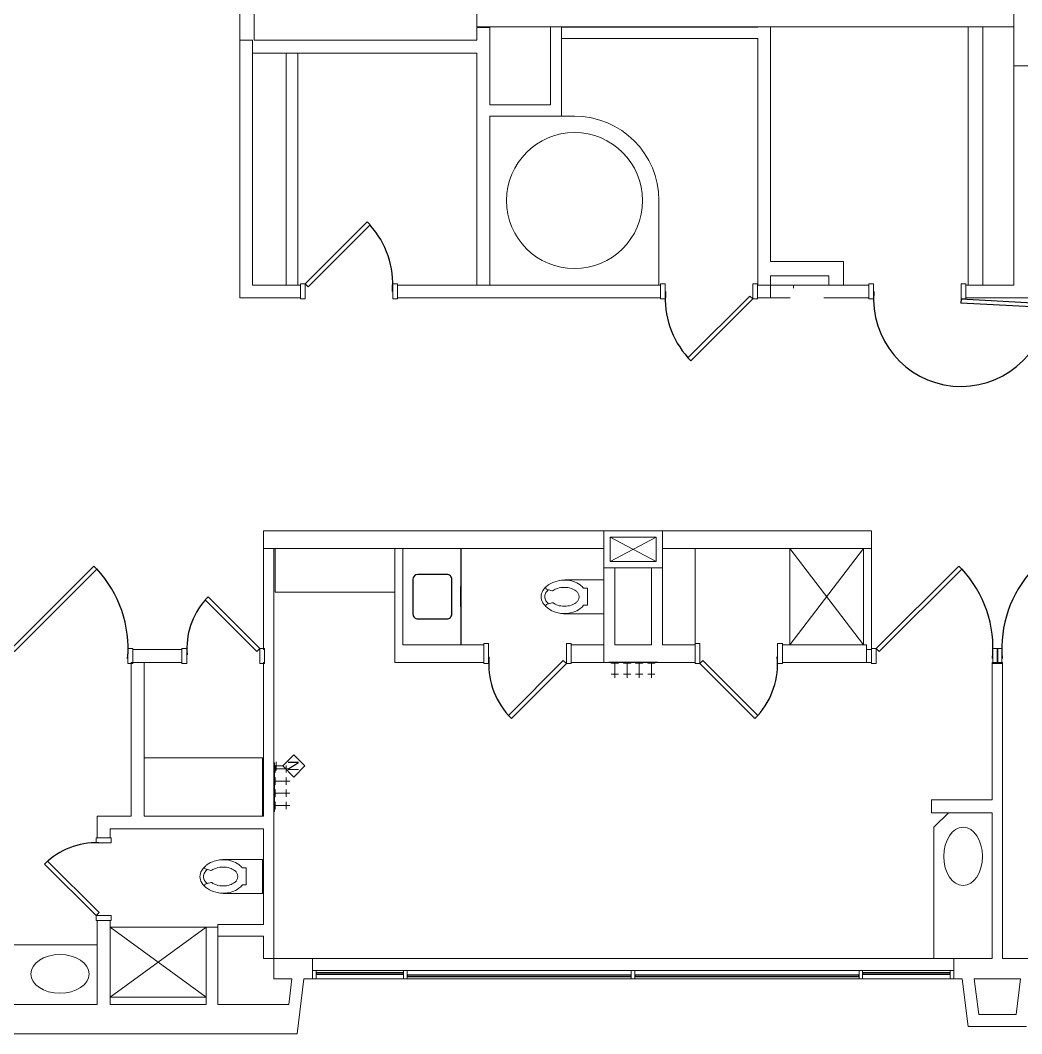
# Model space of a CAD drawing. Header units: inches. Extents: x -3174 to 3292, y 161 to 3697.
# Drawn here: x 469.3 to 881.6, y 2767 to 3184.2 of the extents above; entities that cross this region are included whole.
import ezdxf

# ---------------------------------------------------------------- set-up
doc = ezdxf.new("R2010")
doc.units = ezdxf.units.IN
doc.header["$LTSCALE"] = 96
doc.header["$MEASUREMENT"] = 0
for name, color, linetype, lineweight in [('A-ANNO-NOTE', 2, 'CONTINUOUS', 18), ('A-DETL', 5, 'CONTINUOUS', 18), ('A-DETL-GENF', 3, 'CONTINUOUS', 18), ('A-GENM', 6, 'CONTINUOUS', 18), ('A-GLAZ-CWMG', 3, 'CONTINUOUS', 18), ('I-WALL', 2, 'CONTINUOUS', 18), ('P-SANR-FIXT', 6, 'CONTINUOUS', 18)]:
    doc.layers.add(name, color=color, linetype=linetype, lineweight=lineweight)
for name, color, linetype in [('A-DOOR', 2, 'CONTINUOUS'), ('A-FLOR-CASE', 3, 'CONTINUOUS'), ('A-GLAZ', 2, 'CONTINUOUS')]:
    doc.layers.add(name, color=color, linetype=linetype)
doc.styles.add('Arial_1', font='arial.ttf', dxfattribs={"height": 4.425898})

# ---------------------------------------------------------------- blocks, each defined once
blk = doc.blocks.new('generic door-single - 32_ x 84_-1536664-258679-fp05')
at = {"layer": 'A-DETL-GENF', "color": 253}
for p, q in [((-19.25, 6.69), (-21.25, 6.69)), ((-21.25, 6.69), (-21.25, -1.56)), ((-19.25, -1.56), (-19.25, 6.69)), ((14.75, 6.69), (12.75, 6.69)), ((12.75, 6.69), (12.75, -1.56)), ((14.75, -1.56), (14.75, 6.69)), ((-21.25, -1.56), (-19.25, -1.56)), ((12.75, -1.56), (14.75, -1.56))]:
    blk.add_line(p, q, dxfattribs=at)
at = {"layer": 'A-DOOR', "color": 253}
for p, q in [((-11.11, -22.95), (11.51, -0.33)), ((12.75, -1.56), (-9.88, -24.19)), ((12.75, -1.56), (11.51, -0.33)), ((-9.88, -24.19), (-11.11, -22.95))]:
    blk.add_line(p, q, dxfattribs=at)
blk.add_arc((12.75, -1.56), 31.98, 175, 221.8636, dxfattribs=at)
blk = doc.blocks.new('Eg_toilet_2D - Eg_toilet_2D-3266673-258679-fp05')
at = {"layer": 'P-SANR-FIXT', "color": 253}
for p, q in [((16.5, 7), (0, 7)), ((8.26, 3.55), (6.71, 3.55)), ((6.71, 3.55), (6.71, -3.45)), ((21.3, 2.52), (23.5, 3.25)), ((6.71, -3.45), (8.26, -3.45)), ((23.53, -3.16), (21.3, -2.42)), ((0, -7), (14.87, -7))]:
    blk.add_line(p, q, dxfattribs=at)
for centre, radius, start, end in [((14.11, -1.04), 7.43, 126.6723, 141.8648), ((15.38, -2.75), 9.56, 107.1414, 126.6723), ((16.21, -5.44), 12.38, 83.4141, 107.1414), ((16.21, -5.44), 12.38, 72.8584, 83.4141), ((17.04, -2.75), 9.56, 53.3154, 72.8584), ((18.32, -1.04), 7.43, 43.4258, 53.3119), ((12.84, 0.05), 2.76, 143.419, 216.581), ((14.11, -1.04), 4.43, 126.6724, 141.8648), ((15.38, -2.75), 6.56, 107.1414, 126.6724), ((16.21, -5.44), 9.38, 90, 107.1414), ((16.21, -5.44), 9.38, 72.8586, 90), ((17.04, -2.75), 6.56, 54.4829, 72.8586), ((21.14, 3), 0.5, 234.4829, 288.2438), ((18.14, -1.93), 6.68, 32.7617, 47.2435), ((23.35, 3.73), 0.5, 288.2438, 43.4259), ((18.14, -1.93), 8.18, 32.7615, 46.6903), ((21.13, 0), 3.12, 360, 32.7617), ((21.13, 0), 3.12, 327.2384, 0), ((21.13, 0), 4.62, 360, 32.7615), ((21.13, 0), 4.62, 327.2383, 0), ((14.11, 1.14), 7.43, 218.1352, 233.3278), ((14.11, 1.14), 4.43, 218.1352, 233.3276), ((15.38, 2.85), 6.56, 233.3276, 252.8586), ((16.21, 5.54), 9.38, 252.8586, 270), ((16.21, 5.54), 9.38, 270, 287.1414), ((17.04, 2.85), 6.56, 287.1414, 305.5171), ((21.14, -2.9), 0.5, 71.7562, 125.5171), ((18.14, 1.93), 8.18, 302.7683, 327.2383), ((18.14, 1.93), 6.68, 313.6858, 327.2384), ((23.37, -3.63), 0.5, 314.3279, 71.7562), ((15.38, 2.85), 9.56, 233.3278, 252.8585), ((16.21, 5.54), 12.38, 252.8585, 278.2651), ((14.87, 9.84), 16.84, 270, 284.9288), ((16.17, 4.99), 11.82, 284.9288, 302.7683)]:
    blk.add_arc(centre, radius, start, end, dxfattribs=at)
blk = doc.blocks.new('generic door-single - 48_ x 84_-3285723-258679-fp05')
at = {"layer": 'A-DETL-GENF', "color": 253}
for p, q in [((-27.25, 5.69), (-29.25, 5.69)), ((-29.25, 5.69), (-29.25, -0.56)), ((-27.25, -0.56), (-27.25, 5.69)), ((22.75, 5.69), (20.75, 5.69)), ((20.75, 5.69), (20.75, -0.56)), ((22.75, -0.56), (22.75, 5.69)), ((-29.25, -0.56), (-27.25, -0.56)), ((20.75, -0.56), (22.75, -0.56))]:
    blk.add_line(p, q, dxfattribs=at)
at = {"layer": 'A-DOOR', "color": 253}
for p, q in [((-14.43, -33.27), (19.51, 0.67)), ((20.75, -0.56), (19.51, 0.67)), ((20.75, -0.56), (-13.19, -34.5)), ((-13.19, -34.5), (-14.43, -33.27))]:
    blk.add_line(p, q, dxfattribs=at)
blk.add_arc((20.75, -0.56), 48.05, 175, 222.9126, dxfattribs=at)
blk = doc.blocks.new('Eg_shower_2D - Eg_shower_2D-1508689-258679-fp05')
at = {"layer": 'P-SANR-FIXT', "color": 253}
for p, q in [((-16, -20.32), (14.38, 19.31)), ((14.38, -20.32), (-16, 19.31)), ((14.38, 19.31), (14.38, -20.32))]:
    blk.add_line(p, q, dxfattribs=at)
blk = doc.blocks.new('generic door-single - 32_ x 84_-1536800-258679-fp05')
at = {"layer": 'A-DETL-GENF', "color": 253}
for p, q in [((-21.25, -6.69), (-21.25, 1.56)), ((-21.25, 1.56), (-19.25, 1.56)), ((-19.25, 1.56), (-19.25, -6.69)), ((12.75, -6.69), (12.75, 1.56)), ((12.75, 1.56), (14.75, 1.56)), ((14.75, 1.56), (14.75, -6.69)), ((-19.25, -6.69), (-21.25, -6.69)), ((14.75, -6.69), (12.75, -6.69))]:
    blk.add_line(p, q, dxfattribs=at)
at = {"layer": 'A-DOOR', "color": 253}
for p, q in [((-9.88, 24.19), (-11.11, 22.95)), ((-11.11, 22.95), (11.51, 0.33)), ((12.75, 1.56), (-9.88, 24.19)), ((12.75, 1.56), (11.51, 0.33))]:
    blk.add_line(p, q, dxfattribs=at)
blk.add_arc((12.75, 1.56), 31.98, 138.1364, 185, dxfattribs=at)
blk = doc.blocks.new('Eg_toilet_2D - Eg_toilet_2D-V7-258679-fp05')
at = {"layer": 'P-SANR-FIXT', "color": 253}
for p, q in [((0, 7), (0, -7)), ((0, 7), (14.87, 7)), ((6.71, 3.45), (8.26, 3.45)), ((6.71, -3.55), (6.71, 3.45)), ((23.53, 3.16), (21.3, 2.42)), ((8.26, -3.55), (6.71, -3.55)), ((21.3, -2.52), (23.5, -3.25)), ((16.5, -7), (0, -7))]:
    blk.add_line(p, q, dxfattribs=at)
for centre, radius, start, end in [((14.11, -1.14), 7.43, 126.6722, 141.8648), ((15.38, -2.85), 9.56, 107.1415, 126.6722), ((16.21, -5.54), 12.38, 81.7349, 107.1415), ((14.87, -9.84), 16.84, 75.0712, 90), ((16.17, -4.99), 11.82, 57.2317, 75.0712), ((18.14, -1.93), 8.18, 32.7617, 57.2317), ((12.84, -0.05), 2.76, 143.419, 216.581), ((14.11, -1.14), 4.43, 126.6724, 141.8648), ((15.38, -2.85), 6.56, 107.1414, 126.6724), ((16.21, -5.54), 9.38, 90, 107.1414), ((16.21, -5.54), 9.38, 72.8586, 90), ((17.04, -2.85), 6.56, 54.4829, 72.8586), ((21.14, 2.9), 0.5, 234.4829, 288.2438), ((18.14, -1.93), 6.68, 32.7616, 46.3142), ((23.37, 3.63), 0.5, 288.2438, 45.6721), ((21.13, 0), 3.12, 360, 32.7616), ((21.13, 0), 4.62, 360, 32.7617), ((21.13, 0), 4.62, 327.2385, 0), ((14.11, 1.04), 7.43, 218.1352, 233.3277), ((14.11, 1.04), 4.43, 218.1352, 233.3276), ((15.38, 2.75), 6.56, 233.3276, 252.8586), ((16.21, 5.44), 9.38, 252.8586, 270), ((16.21, 5.44), 9.38, 270, 287.1414), ((17.04, 2.75), 6.56, 287.1414, 305.5171), ((21.14, -3), 0.5, 71.7562, 125.5171), ((18.14, 1.93), 6.68, 312.7565, 327.2383), ((18.32, 1.04), 7.43, 306.6881, 316.5742), ((23.35, -3.73), 0.5, 316.5741, 71.7562), ((21.13, 0), 3.12, 327.2383, 0), ((18.14, 1.93), 8.18, 313.3097, 327.2385), ((15.38, 2.75), 9.56, 233.3277, 252.8586), ((16.21, 5.44), 12.38, 252.8586, 276.5859), ((16.21, 5.44), 12.38, 276.5859, 287.1416), ((17.04, 2.75), 9.56, 287.1416, 306.6846)]:
    blk.add_arc(centre, radius, start, end, dxfattribs=at)
blk = doc.blocks.new('generic door-single - 30_ x 84_-905284-258679-fp05')
at = {"layer": 'A-DETL-GENF', "color": 253}
for p, q in [((-18.25, 5.69), (-20.25, 5.69)), ((-20.25, 5.69), (-20.25, -0.56)), ((-18.25, -0.56), (-18.25, 5.69)), ((13.75, 5.69), (11.75, 5.69)), ((11.75, 5.69), (11.75, -0.56)), ((13.75, -0.56), (13.75, 5.69)), ((-20.25, -0.56), (-18.25, -0.56)), ((11.75, -0.56), (13.75, -0.56))]:
    blk.add_line(p, q, dxfattribs=at)
at = {"layer": 'A-DOOR', "color": 253}
for p, q in [((-10.7, -20.54), (10.51, 0.67)), ((11.75, -0.56), (10.51, 0.67)), ((11.75, -0.56), (-9.46, -21.78)), ((-9.46, -21.78), (-10.7, -20.54))]:
    blk.add_line(p, q, dxfattribs=at)
blk.add_arc((11.75, -0.56), 29.98, 175, 221.6533, dxfattribs=at)
blk = doc.blocks.new('generic door-single - 36_ x 84_-3609838-258679-fp05')
at = {"layer": 'A-DETL-GENF', "color": 253}
for p, q in [((-21.25, 5.69), (-23.25, 5.69)), ((-23.25, 5.69), (-23.25, -0.56)), ((-21.25, -0.56), (-21.25, 5.69)), ((16.75, 5.69), (14.75, 5.69)), ((14.75, 5.69), (14.75, -0.56)), ((16.75, -0.56), (16.75, 5.69)), ((-23.25, -0.56), (-21.25, -0.56)), ((14.75, -0.56), (16.75, -0.56))]:
    blk.add_line(p, q, dxfattribs=at)
at = {"layer": 'A-DOOR', "color": 253}
for p, q in [((14.75, -0.56), (14.66, -2.31)), ((50.61, -4.19), (14.66, -2.31)), ((14.75, -0.56), (50.7, -2.45)), ((50.7, -2.45), (50.61, -4.19))]:
    blk.add_line(p, q, dxfattribs=at)
blk.add_arc((14.75, -0.56), 36, 175, 354.2137, dxfattribs=at)
blk = doc.blocks.new('Eg_counter_2D - counter-2037149-258679-fp05')
at = {"layer": 'A-GENM', "color": 253}
for p, q in [((0, 0), (-48.75, 0)), ((0, -24), (0, 0))]:
    blk.add_line(p, q, dxfattribs=at)
blk = doc.blocks.new('Eg_shower_2D - Eg_shower_2D-1536531-258679-fp05')
at = {"layer": 'P-SANR-FIXT', "color": 253}
for p, q in [((-16, -20.32), (12.81, 19.25)), ((12.81, -20.32), (-16, 19.25)), ((-16, -20.32), (-16, 19.25)), ((12.81, 19.25), (12.81, -20.32))]:
    blk.add_line(p, q, dxfattribs=at)
blk = doc.blocks.new('Eg_counter_2D - counter-1550194-258679-fp05')
at = {"layer": 'A-GENM', "color": 253}
for p, q in [((-49.25, 0), (-49.25, -18)), ((-49.25, -18), (0, -18))]:
    blk.add_line(p, q, dxfattribs=at)
blk = doc.blocks.new('Eg_counter_2D - counter-V10-258679-fp05')
at = {"layer": 'A-GENM', "color": 253}
blk.add_line((-39.63, -13.37), (0, -13.37), dxfattribs=at)
blk = doc.blocks.new('lab-case-counter-straight - 24_D x 34_H-1550209-258679-fp05')
at = {"layer": 'A-FLOR-CASE', "color": 253}
for p, q in [((-45.51, 17.98), (-21.51, 17.98)), ((-29.89, 17.98), (-5.89, 17.98)), ((-21.51, 17.98), (-29.89, 17.98)), ((-18.56, 14.19), (-32.84, 14.19)), ((-34.84, 12.19), (-34.84, 0.19)), ((-16.56, 0.19), (-16.56, 12.19)), ((-32.84, -1.81), (-18.56, -1.81))]:
    blk.add_line(p, q, dxfattribs=at)
for centre, start, end in [((-32.84, 12.19), 90, 180), ((-18.56, 12.19), 360, 90), ((-32.84, 0.19), 180, 270), ((-18.56, 0.19), 270, 0)]:
    blk.add_arc(centre, 2, start, end, dxfattribs=at)
blk = doc.blocks.new('Eg_counter sink_2D - Eg_counter sink_2D-759918-258679-fp05')
at = {"layer": 'A-GENM', "color": 253}
for p, q in [((24, 6), (24, 60)), ((18, 0), (24, 6))]:
    blk.add_line(p, q, dxfattribs=at)
blk.add_ellipse((12, 18), major_axis=(0, 12), ratio=0.664899, dxfattribs=at)
blk = doc.blocks.new('generic door-single - 48_ x 84_-3285713-258679-fp05')
at = {"layer": 'A-DETL-GENF', "color": 253}
for p, q in [((-29.25, -5.69), (-29.25, 0.56)), ((-29.25, 0.56), (-27.25, 0.56)), ((-27.25, 0.56), (-27.25, -5.69)), ((20.75, -5.69), (20.75, 0.56)), ((20.75, 0.56), (22.75, 0.56)), ((22.75, 0.56), (22.75, -5.69)), ((-27.25, -5.69), (-29.25, -5.69)), ((22.75, -5.69), (20.75, -5.69))]:
    blk.add_line(p, q, dxfattribs=at)
at = {"layer": 'A-DOOR', "color": 253}
for p, q in [((-13.19, 34.5), (-14.43, 33.27)), ((20.75, 0.56), (-13.19, 34.5)), ((-14.43, 33.27), (19.51, -0.67)), ((20.75, 0.56), (19.51, -0.67))]:
    blk.add_line(p, q, dxfattribs=at)
blk.add_arc((20.75, 0.56), 48.05, 137.0874, 185, dxfattribs=at)
blk = doc.blocks.new('System Panel - Summit_Glazed 3-2068433-258679-fp05')
at = {"layer": 'A-GLAZ', "color": 253}
for p, q in [((18, 0.8125), (-18, 0.8125)), ((-18, 0.8125), (-18, 0.1875)), ((-18, 0.1875), (18, 0.1875)), ((18, 0.1875), (18, 0.8125))]:
    blk.add_line(p, q, dxfattribs=at)
blk = doc.blocks.new('System Panel - Summit_Glazed 1-2068434-258679-fp05')
at = {"layer": 'A-GLAZ', "color": 253}
for p, q in [((46.125, -0.1875), (-46.125, -0.1875)), ((-46.125, -0.1875), (-46.125, -0.8125)), ((-46.125, -0.8125), (46.125, -0.8125)), ((46.125, -0.8125), (46.125, -0.1875))]:
    blk.add_line(p, q, dxfattribs=at)
blk = doc.blocks.new('Rectangular Mullion - 1_5_ x 3 3_8_ rectangular-2067598-258679-fp05')
at = {"layer": 'A-GLAZ-CWMG', "color": 253}
for p, q in [((-0.75, 1.6875), (0.75, 1.6875)), ((-0.75, -1.6875), (-0.75, 1.6875)), ((0.75, 1.6875), (0.75, -1.6875)), ((0.75, -1.6875), (-0.75, -1.6875))]:
    blk.add_line(p, q, dxfattribs=at)
blk = doc.blocks.new('Rectangular Mullion - 1_5_ x 3 3_8_ rectangular-2070676-258679-fp05')
at = {"layer": 'A-GLAZ-CWMG', "color": 253}
for p, q in [((202.65, 746.07), (166.65, 746.07)), ((202.65, 742.7), (166.65, 742.7))]:
    blk.add_line(p, q, dxfattribs=at)
blk = doc.blocks.new('Rectangular Mullion - 1_5_ x 3 3_8_ rectangular-2070678-258679-fp05')
at = {"layer": 'A-GLAZ-CWMG', "color": 253}
for p, q in [((390.15, 746.07), (297.9, 746.07)), ((390.15, 742.7), (297.9, 742.7))]:
    blk.add_line(p, q, dxfattribs=at)
blk = doc.blocks.new('Rectangular Mullion - 1_5_ x 3 3_8_ rectangular-2086054-258679-fp05')
at = {"layer": 'A-GLAZ-CWMG', "color": 253}
for p, q in [((-1.5, 1.6875), (0, 1.6875)), ((-1.5, -1.6875), (-1.5, 1.6875)), ((0, 1.6875), (0, -1.6875)), ((0, -1.6875), (-1.5, -1.6875))]:
    blk.add_line(p, q, dxfattribs=at)
blk = doc.blocks.new('Rectangular Mullion - 1_5_ x 3 3_8_ rectangular-2086055-258679-fp05')
at = {"layer": 'A-GLAZ-CWMG', "color": 253}
for p, q in [((0, 1.6875), (-1.5, 1.6875)), ((-1.5, 1.6875), (-1.5, -1.6875)), ((0, -1.6875), (0, 1.6875)), ((-1.5, -1.6875), (0, -1.6875))]:
    blk.add_line(p, q, dxfattribs=at)
blk = doc.blocks.new('Rectangular Mullion - 1_5_ x 3 3_8_ rectangular-2086051-258679-fp05')
at = {"layer": 'A-GLAZ-CWMG', "color": 253}
for p, q in [((-0.75, 1.6875), (0.75, 1.6875)), ((-0.75, -1.6875), (-0.75, 1.6875)), ((0.75, 1.6875), (0.75, -1.6875)), ((0.75, -1.6875), (-0.75, -1.6875))]:
    blk.add_line(p, q, dxfattribs=at)
blk = doc.blocks.new('Headwall Outlet - Med Air_Mark - A-1248748-258679-fp05')
at = {"layer": 'A-GENM', "color": 253}
for p, q in [((-1.5, 4.93), (1.5, 4.93)), ((0, 0.43), (0, 6.43)), ((-2.5, 0.11), (-0.92, 0.11)), ((-2.5, 0.11), (-2.5, 0)), ((2.5, 0), (-2.5, 0)), ((-1.5, 0.43), (-1.5, 0.11)), ((-1.5, 0.43), (-1.5, 0.43)), ((-1.5, 0.43), (-1.37, 0.43)), ((-1.37, 0.43), (1.38, 0.43)), ((-0.92, 0.21), (-0.02, 0.21)), ((-0.92, 0.21), (-0.92, 0.11)), ((-0.02, 0.11), (-0.92, 0.11)), ((-0.02, 0.21), (0.95, 0.21)), ((-0.02, 0.21), (-0.02, 0.11)), ((0.95, 0.11), (-0.02, 0.11)), ((0.95, 0.11), (0.95, 0.21)), ((0.95, 0.11), (2.5, 0.11)), ((1.38, 0.43), (1.5, 0.43)), ((1.5, 0.11), (1.5, 0.43)), ((1.5, 0.43), (1.5, 0.43)), ((2.5, 0.11), (2.5, 0))]:
    blk.add_line(p, q, dxfattribs=at)
blk = doc.blocks.new('Headwall Outlet - Med Vaccum_Mark - V-1248747-258679-fp05')
at = {"layer": 'A-GENM', "color": 253}
for p, q in [((-1.5, 4.93), (1.5, 4.93)), ((0, 0.43), (0, 6.43)), ((-2.5, 0.11), (-0.97, 0.11)), ((-2.5, 0.11), (-2.5, 0)), ((2.5, 0), (-2.5, 0)), ((-1.5, 0.43), (-1.5, 0.11)), ((-1.5, 0.43), (-1.5, 0.43)), ((-1.5, 0.43), (-1.37, 0.43)), ((-1.37, 0.43), (1.38, 0.43)), ((-0.97, 0.21), (-0.01, 0.21)), ((-0.97, 0.21), (-0.97, 0.11)), ((-0.01, 0.11), (-0.97, 0.11)), ((-0.01, 0.21), (0.93, 0.21)), ((-0.01, 0.21), (-0.01, 0.11)), ((0.93, 0.11), (-0.01, 0.11)), ((0.93, 0.11), (0.93, 0.21)), ((0.93, 0.11), (2.5, 0.11)), ((1.38, 0.43), (1.5, 0.43)), ((1.5, 0.11), (1.5, 0.43)), ((1.5, 0.43), (1.5, 0.43)), ((2.5, 0.11), (2.5, 0))]:
    blk.add_line(p, q, dxfattribs=at)
blk = doc.blocks.new('Headwall Outlet - reserve - S-2197013-258679-fp05')
at = {"layer": 'A-GENM', "color": 253}
for p, q in [((-1.5, 4.93), (1.5, 4.93)), ((0, 0.43), (0, 6.43)), ((-2.5, 0.11), (-0.81, 0.11)), ((-2.5, 0.11), (-2.5, 0)), ((2.5, 0), (-2.5, 0)), ((-1.5, 0.43), (-1.5, 0.11)), ((-1.5, 0.43), (-1.5, 0.43)), ((-1.5, 0.43), (-1.37, 0.43)), ((-1.37, 0.43), (1.38, 0.43)), ((-0.81, 0.21), (-0.56, 0.21)), ((-0.81, 0.21), (-0.81, 0.11)), ((-0.56, 0.11), (-0.81, 0.11)), ((-0.56, 0.21), (-0.2, 0.21)), ((-0.56, 0.21), (-0.56, 0.11)), ((-0.2, 0.11), (-0.56, 0.11)), ((-0.2, 0.21), (0.28, 0.21)), ((-0.2, 0.21), (-0.2, 0.11)), ((0.28, 0.11), (-0.2, 0.11)), ((0.28, 0.21), (0.64, 0.21)), ((0.28, 0.21), (0.28, 0.11)), ((0.64, 0.11), (0.28, 0.11)), ((0.64, 0.21), (0.88, 0.21)), ((0.64, 0.21), (0.64, 0.11)), ((0.88, 0.11), (0.64, 0.11)), ((0.88, 0.21), (0.88, 0.11)), ((0.89, 0.21), (0.89, 0.11)), ((0.89, 0.11), (2.5, 0.11)), ((1.38, 0.43), (1.5, 0.43)), ((1.5, 0.11), (1.5, 0.43)), ((1.5, 0.43), (1.5, 0.43)), ((2.5, 0.11), (2.5, 0))]:
    blk.add_line(p, q, dxfattribs=at)
blk = doc.blocks.new('Headwall Outlet - Med Oxygen_Mark - O2-1248749-258679-fp05')
at = {"layer": 'A-GENM', "color": 253}
for p, q in [((-1.5, 4.93), (1.5, 4.93)), ((0, 0.43), (0, 6.43)), ((-2.5, 0.11), (-0.74, 0.11)), ((-2.5, 0.11), (-2.5, 0)), ((2.5, 0), (-2.5, 0)), ((-1.5, 0.43), (-1.5, 0.11)), ((-1.5, 0.43), (-1.5, 0.43)), ((-1.5, 0.43), (-1.37, 0.43)), ((-1.37, 0.43), (1.38, 0.43)), ((-0.74, 0.21), (-0.62, 0.21)), ((-0.74, 0.21), (-0.74, 0.11)), ((-0.62, 0.11), (-0.74, 0.11)), ((-0.62, 0.21), (-0.5, 0.21)), ((-0.62, 0.21), (-0.62, 0.11)), ((-0.5, 0.11), (-0.62, 0.11)), ((-0.5, 0.21), (-0.26, 0.21)), ((-0.5, 0.21), (-0.5, 0.11)), ((-0.26, 0.11), (-0.5, 0.11)), ((-0.26, 0.21), (-0.02, 0.21)), ((-0.26, 0.21), (-0.26, 0.11)), ((-0.02, 0.11), (-0.26, 0.11)), ((-0.02, 0.21), (0.47, 0.21)), ((-0.02, 0.21), (-0.02, 0.11)), ((0.47, 0.11), (-0.02, 0.11)), ((0.47, 0.21), (0.71, 0.21)), ((0.47, 0.21), (0.47, 0.11)), ((0.71, 0.11), (0.47, 0.11)), ((0.71, 0.21), (0.95, 0.21)), ((0.71, 0.21), (0.71, 0.11)), ((0.95, 0.11), (0.71, 0.11)), ((0.95, 0.21), (1.07, 0.21)), ((0.95, 0.21), (0.95, 0.11)), ((1.07, 0.11), (0.95, 0.11)), ((1.07, 0.21), (1.19, 0.21)), ((1.07, 0.21), (1.07, 0.11)), ((1.19, 0.11), (1.07, 0.11)), ((1.19, 0.21), (1.19, 0.11)), ((1.19, 0.11), (2.5, 0.11)), ((1.38, 0.43), (1.5, 0.43)), ((1.5, 0.11), (1.5, 0.43)), ((1.5, 0.43), (1.5, 0.43)), ((2.5, 0.11), (2.5, 0))]:
    blk.add_line(p, q, dxfattribs=at)
blk = doc.blocks.new('Headwall Outlet - Med Air_Mark - A-1187348-258679-fp05')
at = {"layer": 'A-GENM', "color": 253}
for p, q in [((-2.5, 0), (2.5, 0)), ((-2.5, 0), (-2.5, -0.11)), ((-0.92, -0.11), (-2.5, -0.11)), ((-1.5, -0.11), (-1.5, -0.43)), ((-1.37, -0.43), (-1.5, -0.43)), ((-1.5, -0.43), (-1.5, -0.43)), ((1.38, -0.43), (-1.37, -0.43)), ((-0.92, -0.11), (-0.02, -0.11)), ((-0.92, -0.11), (-0.92, -0.21)), ((-0.02, -0.21), (-0.92, -0.21)), ((-0.02, -0.11), (0.95, -0.11)), ((-0.02, -0.11), (-0.02, -0.21)), ((0.95, -0.21), (-0.02, -0.21)), ((0, -0.43), (0, -6.43)), ((0.95, -0.21), (0.95, -0.11)), ((2.5, -0.11), (0.95, -0.11)), ((1.5, -0.43), (1.38, -0.43)), ((1.5, -0.43), (1.5, -0.11)), ((1.5, -0.43), (1.5, -0.43)), ((2.5, 0), (2.5, -0.11)), ((-1.5, -4.93), (1.5, -4.93))]:
    blk.add_line(p, q, dxfattribs=at)
blk = doc.blocks.new('Headwall Outlet - Med Vaccum_Mark - V-1187350-258679-fp05')
at = {"layer": 'A-GENM', "color": 253}
for p, q in [((-2.5, 0), (2.5, 0)), ((-2.5, 0), (-2.5, -0.11)), ((-0.97, -0.11), (-2.5, -0.11)), ((-1.5, -0.11), (-1.5, -0.43)), ((-1.37, -0.43), (-1.5, -0.43)), ((-1.5, -0.43), (-1.5, -0.43)), ((1.38, -0.43), (-1.37, -0.43)), ((-0.97, -0.11), (-0.01, -0.11)), ((-0.97, -0.11), (-0.97, -0.21)), ((-0.01, -0.21), (-0.97, -0.21)), ((-0.01, -0.11), (0.93, -0.11)), ((-0.01, -0.11), (-0.01, -0.21)), ((0.93, -0.21), (-0.01, -0.21)), ((0, -0.43), (0, -6.43)), ((0.93, -0.21), (0.93, -0.11)), ((2.5, -0.11), (0.93, -0.11)), ((1.5, -0.43), (1.38, -0.43)), ((1.5, -0.43), (1.5, -0.11)), ((1.5, -0.43), (1.5, -0.43)), ((2.5, 0), (2.5, -0.11)), ((-1.5, -4.93), (1.5, -4.93))]:
    blk.add_line(p, q, dxfattribs=at)
blk = doc.blocks.new('Headwall Outlet - reserve - S-2196924-258679-fp05')
at = {"layer": 'A-GENM', "color": 253}
for p, q in [((-2.5, 0), (2.5, 0)), ((-2.5, 0), (-2.5, -0.11)), ((-0.81, -0.11), (-2.5, -0.11)), ((-1.5, -0.11), (-1.5, -0.43)), ((-1.37, -0.43), (-1.5, -0.43)), ((-1.5, -0.43), (-1.5, -0.43)), ((1.38, -0.43), (-1.37, -0.43)), ((-0.81, -0.11), (-0.56, -0.11)), ((-0.81, -0.11), (-0.81, -0.21)), ((-0.56, -0.21), (-0.81, -0.21)), ((-0.56, -0.11), (-0.2, -0.11)), ((-0.56, -0.11), (-0.56, -0.21)), ((-0.2, -0.21), (-0.56, -0.21)), ((-0.2, -0.11), (0.28, -0.11)), ((-0.2, -0.11), (-0.2, -0.21)), ((0.28, -0.21), (-0.2, -0.21)), ((0, -0.43), (0, -6.43)), ((0.28, -0.11), (0.64, -0.11)), ((0.28, -0.11), (0.28, -0.21)), ((0.64, -0.21), (0.28, -0.21)), ((0.64, -0.11), (0.88, -0.11)), ((0.64, -0.11), (0.64, -0.21)), ((0.88, -0.21), (0.64, -0.21)), ((0.88, -0.11), (0.88, -0.21)), ((0.89, -0.11), (0.89, -0.21)), ((2.5, -0.11), (0.89, -0.11)), ((1.5, -0.43), (1.38, -0.43)), ((1.5, -0.43), (1.5, -0.11)), ((1.5, -0.43), (1.5, -0.43)), ((2.5, 0), (2.5, -0.11)), ((-1.5, -4.93), (1.5, -4.93))]:
    blk.add_line(p, q, dxfattribs=at)
blk = doc.blocks.new('Headwall Outlet - Med Oxygen_Mark - O2-1187352-258679-fp05')
at = {"layer": 'A-GENM', "color": 253}
for p, q in [((-2.5, 0), (2.5, 0)), ((-2.5, 0), (-2.5, -0.11)), ((-0.74, -0.11), (-2.5, -0.11)), ((-1.5, -0.11), (-1.5, -0.43)), ((-1.37, -0.43), (-1.5, -0.43)), ((-1.5, -0.43), (-1.5, -0.43)), ((1.38, -0.43), (-1.37, -0.43)), ((-0.74, -0.11), (-0.62, -0.11)), ((-0.74, -0.11), (-0.74, -0.21)), ((-0.62, -0.21), (-0.74, -0.21)), ((-0.62, -0.11), (-0.5, -0.11)), ((-0.62, -0.11), (-0.62, -0.21)), ((-0.5, -0.21), (-0.62, -0.21)), ((-0.5, -0.11), (-0.26, -0.11)), ((-0.5, -0.11), (-0.5, -0.21)), ((-0.26, -0.21), (-0.5, -0.21)), ((-0.26, -0.11), (-0.02, -0.11)), ((-0.26, -0.11), (-0.26, -0.21)), ((-0.02, -0.21), (-0.26, -0.21)), ((-0.02, -0.11), (0.47, -0.11)), ((-0.02, -0.11), (-0.02, -0.21)), ((0.47, -0.21), (-0.02, -0.21)), ((0, -0.43), (0, -6.43)), ((0.47, -0.11), (0.71, -0.11)), ((0.47, -0.11), (0.47, -0.21)), ((0.71, -0.21), (0.47, -0.21)), ((0.71, -0.11), (0.95, -0.11)), ((0.71, -0.11), (0.71, -0.21)), ((0.95, -0.21), (0.71, -0.21)), ((0.95, -0.11), (1.07, -0.11)), ((0.95, -0.11), (0.95, -0.21)), ((1.07, -0.21), (0.95, -0.21)), ((1.07, -0.11), (1.19, -0.11)), ((1.07, -0.11), (1.07, -0.21)), ((1.19, -0.21), (1.07, -0.21)), ((1.19, -0.11), (1.19, -0.21)), ((2.5, -0.11), (1.19, -0.11)), ((1.5, -0.43), (1.38, -0.43)), ((1.5, -0.43), (1.5, -0.11)), ((1.5, -0.43), (1.5, -0.43)), ((2.5, 0), (2.5, -0.11)), ((-1.5, -4.93), (1.5, -4.93))]:
    blk.add_line(p, q, dxfattribs=at)
blk = doc.blocks.new('generic door-single - 36_ x 84_-1536804-258679-fp05')
at = {"layer": 'A-DETL-GENF', "color": 253}
for p, q in [((-21.25, 5.69), (-23.25, 5.69)), ((-23.25, 5.69), (-23.25, -0.56)), ((-21.25, -0.56), (-21.25, 5.69)), ((16.75, 5.69), (14.75, 5.69)), ((14.75, 5.69), (14.75, -0.56)), ((16.75, -0.56), (16.75, 5.69)), ((-23.25, -0.56), (-21.25, -0.56)), ((14.75, -0.56), (16.75, -0.56))]:
    blk.add_line(p, q, dxfattribs=at)
at = {"layer": 'A-DOOR', "color": 253}
for p, q in [((-11.94, -24.78), (13.51, 0.67)), ((14.75, -0.56), (13.51, 0.67)), ((14.75, -0.56), (-10.71, -26.02)), ((-10.71, -26.02), (-11.94, -24.78))]:
    blk.add_line(p, q, dxfattribs=at)
blk.add_arc((14.75, -0.56), 36, 175, 222.2137, dxfattribs=at)
blk = doc.blocks.new('generic door-single - 30_ x 84_-4221669-258679-fp05')
at = {"layer": 'A-DETL-GENF', "color": 253}
for p, q in [((-20.25, -5.69), (-20.25, 0.56)), ((-20.25, 0.56), (-18.25, 0.56)), ((-18.25, 0.56), (-18.25, -5.69)), ((11.75, -5.69), (11.75, 0.56)), ((11.75, 0.56), (13.75, 0.56)), ((13.75, 0.56), (13.75, -5.69)), ((-18.25, -5.69), (-20.25, -5.69)), ((13.75, -5.69), (11.75, -5.69))]:
    blk.add_line(p, q, dxfattribs=at)
at = {"layer": 'A-DOOR', "color": 253}
for p, q in [((-9.46, 21.78), (-10.7, 20.54)), ((11.75, 0.56), (-9.46, 21.78)), ((-10.7, 20.54), (10.51, -0.67)), ((11.75, 0.56), (10.51, -0.67))]:
    blk.add_line(p, q, dxfattribs=at)
blk.add_arc((11.75, 0.56), 29.98, 138.3467, 185, dxfattribs=at)
blk = doc.blocks.new('generic door-single - 48_ x 84_-1536821-258679-fp05')
at = {"layer": 'A-DETL-GENF', "color": 253}
for p, q in [((-27.25, 5.69), (-29.25, 5.69)), ((-29.25, 5.69), (-29.25, -0.56)), ((-27.25, -0.56), (-27.25, 5.69)), ((22.75, 5.69), (20.75, 5.69)), ((20.75, 5.69), (20.75, -0.56)), ((22.75, -0.56), (22.75, 5.69)), ((-29.25, -0.56), (-27.25, -0.56)), ((20.75, -0.56), (22.75, -0.56))]:
    blk.add_line(p, q, dxfattribs=at)
at = {"layer": 'A-DOOR', "color": 253}
for p, q in [((-14.43, -33.27), (19.51, 0.67)), ((20.75, -0.56), (19.51, 0.67)), ((20.75, -0.56), (-13.19, -34.5)), ((-13.19, -34.5), (-14.43, -33.27))]:
    blk.add_line(p, q, dxfattribs=at)
blk.add_arc((20.75, -0.56), 48.05, 175, 222.9126, dxfattribs=at)

msp = doc.modelspace()

# ---------------------------------------------------------------- linework, layer by layer
at = {"layer": 'A-ANNO-NOTE', "color": 8, "lineweight": 13}
for p, q in [((581.93, 2881.81), (577.36, 2877.24)), ((581.93, 2881.81), (586.51, 2877.24)), ((574.62, 2878.91), (574.62, 2875.43)), ((577.36, 2877.24), (574.62, 2877.24)), ((581.94, 2872.67), (577.36, 2877.24)), ((586.51, 2877.24), (581.94, 2872.67))]:
    msp.add_line(p, q, dxfattribs=at)
at = {"layer": 'A-DETL', "color": 253}
for p, q in [((692.18, 3144.74), (697.51, 3144.74)), ((732.26, 3109.99), (732.26, 3075.24)), ((712.12, 2961.37), (731.12, 2971.37)), ((712.12, 2971.37), (731.12, 2961.37)), ((455.62, 2803.62), (500.99, 2803.62))]:
    msp.add_line(p, q, dxfattribs=at)
msp.add_circle((697.51, 3109.99), 28, dxfattribs=at)
msp.add_arc((697.51, 3109.99), 34.75, 0, 90, dxfattribs=at)
msp.add_ellipse((485.62, 2791.62), major_axis=(-12, 0), ratio=0.664899, dxfattribs=at)
at = {"layer": 'I-WALL', "color": 253}
for p, q in [((657.3, 3388.74), (657.3, 3181.49)), ((878.37, 3309.99), (878.37, 3075.24)), ((559.62, 3226.99), (559.62, 3069.99)), ((565.62, 3175.99), (565.62, 3226.99)), ((657.3, 3181.49), (878.37, 3181.49)), ((657.3, 3181.24), (657.3, 3175.99)), ((662.55, 3181.24), (657.3, 3181.24)), ((662.55, 3149.37), (662.55, 3181.24)), ((687.55, 3181.49), (687.55, 3149.37)), ((692.18, 3144.74), (692.18, 3181.49)), ((772.99, 3181.37), (692.18, 3181.37)), ((772.99, 3181.49), (772.99, 3181.37)), ((778.24, 3084.99), (778.24, 3181.49)), ((859.62, 3181.49), (859.62, 3075.24)), ((865.62, 3075.24), (865.62, 3181.49)), ((564.87, 3175.99), (559.62, 3175.99)), ((564.87, 3075.24), (564.87, 3175.99)), ((657.3, 3175.99), (565.62, 3175.99)), ((692.18, 3176.74), (772.99, 3176.74)), ((772.99, 3176.74), (772.99, 3075.24)), ((564.87, 3170.74), (657.3, 3170.74)), ((578.74, 3170.74), (578.74, 3075.24)), ((583.62, 3075.24), (583.62, 3170.74)), ((657.3, 3170.74), (657.3, 3075.24)), ((878.37, 3165.49), (994.62, 3165.49)), ((687.55, 3149.37), (662.55, 3149.37)), ((662.55, 3075.24), (662.55, 3144.74)), ((662.55, 3144.74), (692.18, 3144.74)), ((808.24, 3084.99), (778.24, 3084.99)), ((808.24, 3075.24), (808.24, 3084.99)), ((584.62, 3075.24), (564.87, 3075.24)), ((584.62, 3069.99), (584.62, 3075.24)), ((732.87, 3075.24), (624.62, 3075.24)), ((624.62, 3075.24), (624.62, 3069.99)), ((732.87, 3069.99), (732.87, 3075.24)), ((772.87, 3075.24), (772.87, 3069.99)), ((818.62, 3075.24), (772.87, 3075.24)), ((778.24, 3078.99), (802.24, 3078.99)), ((778.24, 3078.99), (778.24, 3069.99)), ((787.62, 3073.93), (787.62, 3075.24)), ((802.24, 3078.99), (802.24, 3075.24)), ((818.62, 3069.99), (818.62, 3075.24)), ((878.37, 3075.24), (858.62, 3075.24)), ((858.62, 3075.24), (858.62, 3069.99)), ((559.62, 3069.99), (584.62, 3069.99)), ((624.62, 3069.99), (732.87, 3069.99)), ((772.87, 3069.99), (786.31, 3069.99)), ((800.19, 3069.99), (818.62, 3069.99)), ((1078.62, 3069.99), (858.62, 3069.99)), ((819.74, 2973.99), (569.49, 2973.99)), ((569.49, 2973.99), (569.49, 2925.12)), ((709.49, 2973.99), (709.49, 2919.87)), ((712.12, 2971.37), (731.12, 2971.37)), ((712.12, 2961.37), (712.12, 2971.37)), ((731.12, 2971.37), (731.12, 2961.37)), ((733.74, 2973.99), (733.74, 2927.12)), ((819.74, 2919.87), (819.74, 2973.99)), ((569.49, 2966.74), (709.49, 2966.74)), ((573.74, 2789.62), (573.74, 2966.74)), ((623.49, 2966.74), (623.49, 2919.87)), ((626.74, 2927.12), (626.74, 2966.74)), ((733.74, 2966.74), (819.74, 2966.74)), ((816.49, 2966.74), (816.49, 2927.12)), ((733.74, 2958.74), (709.49, 2958.74)), ((731.12, 2961.37), (712.12, 2961.37)), ((714.12, 2927.12), (714.12, 2958.74)), ((729.12, 2958.74), (729.12, 2927.12)), ((535.87, 2925.12), (515.62, 2925.12)), ((515.62, 2925.12), (515.62, 2919.87)), ((535.87, 2919.87), (535.87, 2925.12)), ((569.49, 2925.12), (569.87, 2925.12)), ((569.87, 2925.12), (569.87, 2919.87)), ((660.12, 2927.12), (626.74, 2927.12)), ((660.12, 2919.87), (660.12, 2927.12)), ((709.49, 2927.12), (696.12, 2927.12)), ((696.12, 2927.12), (696.12, 2919.87)), ((729.12, 2927.12), (714.12, 2927.12)), ((747.12, 2927.12), (733.74, 2927.12)), ((747.12, 2919.87), (747.12, 2927.12)), ((783.12, 2927.12), (783.12, 2919.87)), ((817.74, 2927.12), (783.12, 2927.12)), ((817.74, 2927.12), (817.74, 2919.87)), ((817.74, 2925.12), (819.74, 2925.12)), ((514.99, 2919.87), (535.87, 2919.87)), ((514.99, 2919.87), (514.99, 2856.62)), ((520.24, 2856.62), (520.24, 2919.87)), ((569.87, 2919.87), (569.49, 2919.87)), ((569.49, 2919.87), (569.49, 2856.62)), ((623.49, 2919.87), (660.12, 2919.87)), ((696.12, 2919.87), (711.62, 2919.87)), ((731.62, 2919.87), (747.12, 2919.87)), ((783.12, 2919.87), (819.74, 2919.87)), ((873.74, 2919.87), (869.49, 2919.87)), ((869.49, 2919.87), (869.49, 2863.24)), ((873.74, 2797.99), (873.74, 2919.87)), ((869.49, 2863.24), (844.49, 2863.24)), ((844.49, 2863.24), (844.49, 2857.99)), ((500.99, 2856.62), (500.99, 2847.62)), ((514.99, 2856.62), (500.99, 2856.62)), ((569.49, 2856.62), (520.24, 2856.62)), ((844.49, 2857.99), (869.49, 2857.99)), ((869.49, 2857.99), (869.49, 2797.99)), ((506.24, 2847.62), (506.24, 2851.37)), ((506.24, 2851.37), (569.49, 2851.37)), ((569.49, 2851.37), (569.49, 2811.99)), ((500.99, 2847.62), (506.24, 2847.62)), ((506.24, 2813.62), (500.99, 2813.62)), ((500.99, 2813.62), (500.99, 2778.99)), ((506.24, 2778.99), (506.24, 2813.62)), ((550.68, 2810.8), (545.8, 2810.8)), ((545.8, 2810.8), (545.8, 2778.99)), ((569.49, 2811.99), (550.68, 2811.99)), ((550.68, 2811.99), (550.68, 2778.99)), ((550.68, 2807.12), (569.49, 2807.12)), ((569.49, 2807.12), (569.49, 2797.99)), ((569.49, 2797.99), (869.49, 2797.99)), ((589.62, 2789.62), (589.62, 2797.99)), ((853.6, 2792.99), (853.6, 2797.99)), ((853.62, 2797.99), (853.62, 2789.62)), ((1169.49, 2797.99), (873.74, 2797.99)), ((573.74, 2789.62), (581.16, 2789.62)), ((581.16, 2789.62), (579.83, 2778.99)), ((583.24, 2766.99), (586.07, 2789.62)), ((586.07, 2789.62), (589.62, 2789.62)), ((853.62, 2789.62), (857.16, 2789.62)), ((857.16, 2789.62), (859.62, 2769.99)), ((863.92, 2774.87), (862.08, 2789.62)), ((862.08, 2789.62), (881.16, 2789.62)), ((881.16, 2789.62), (879.31, 2774.87)), ((500.99, 2778.99), (308.62, 2778.99)), ((545.8, 2778.99), (506.24, 2778.99)), ((579.83, 2778.99), (550.68, 2778.99)), ((879.31, 2774.87), (863.92, 2774.87)), ((256.62, 2766.99), (583.24, 2766.99)), ((859.62, 2769.99), (883.62, 2769.99))]:
    msp.add_line(p, q, dxfattribs=at)

# ---------------------------------------------------------------- block references
at = {"layer": 'A-DOOR', "color": 253}
for name, p, rotation in [('generic door-single - 36_ x 84_-1536804-258679-fp05', (601.37, 3075.18), 180), ('generic door-single - 48_ x 84_-1536821-258679-fp05', (486.37, 2925.05), 180), ('generic door-single - 48_ x 84_-3285723-258679-fp05', (842.49, 2925.05), 180), ('generic door-single - 32_ x 84_-1536800-258679-fp05', (761.87, 2920.93), 180), ('generic door-single - 30_ x 84_-905284-258679-fp05', (501.05, 2827.37), 270.0000000000003)]:
    msp.add_blockref(name, p, dxfattribs=dict(at, rotation=rotation))
for name, p in [('generic door-single - 36_ x 84_-1536804-258679-fp05', (756.12, 3070.05)), ('generic door-single - 36_ x 84_-3609838-258679-fp05', (841.87, 3070.05)), ('generic door-single - 48_ x 84_-3285713-258679-fp05', (900.74, 2925.05)), ('generic door-single - 30_ x 84_-4221669-258679-fp05', (556.12, 2925.05)), ('generic door-single - 32_ x 84_-1536664-258679-fp05', (681.37, 2920.93))]:
    msp.add_blockref(name, p, dxfattribs=at)
at = {"layer": 'A-FLOR-CASE', "color": 253, "rotation": 270.0000000000038}
msp.add_blockref('lab-case-counter-straight - 24_D x 34_H-1550209-258679-fp05', (632.76, 2921.23), dxfattribs=at)
at = {"layer": 'A-GENM', "color": 253}
for name, p in [('Eg_counter_2D - counter-1550194-258679-fp05', (623.49, 2966.74)), ('Headwall Outlet - reserve - S-2196924-258679-fp05', (714.12, 2919.98)), ('Headwall Outlet - Med Vaccum_Mark - V-1187350-258679-fp05', (719.12, 2919.98)), ('Headwall Outlet - Med Air_Mark - A-1187348-258679-fp05', (724.12, 2919.98)), ('Headwall Outlet - Med Oxygen_Mark - O2-1187352-258679-fp05', (729.12, 2919.98)), ('Eg_counter_2D - counter-2037149-258679-fp05', (568.99, 2880.62))]:
    msp.add_blockref(name, p, dxfattribs=at)
for name, p, rotation in [('Eg_counter_2D - counter-V10-258679-fp05', (733.74, 2966.74), 90.00000000000001), ('Headwall Outlet - reserve - S-2197013-258679-fp05', (573.87, 2875.99), 270.0000000000004), ('Headwall Outlet - Med Vaccum_Mark - V-1248747-258679-fp05', (573.87, 2870.99), 270.0000000000004), ('Headwall Outlet - Med Air_Mark - A-1248748-258679-fp05', (573.87, 2865.99), 270.0000000000004), ('Headwall Outlet - Med Oxygen_Mark - O2-1248749-258679-fp05', (573.87, 2860.99), 269.9999999999998), ('Eg_counter sink_2D - Eg_counter sink_2D-759918-258679-fp05', (869.49, 2857.99), 180)]:
    msp.add_blockref(name, p, dxfattribs=dict(at, rotation=rotation))
at = {"layer": 'A-GLAZ', "color": 253}
for name, p in [('System Panel - Summit_Glazed 3-2068433-258679-fp05', (609.12, 2791.3)), ('System Panel - Summit_Glazed 3-2068433-258679-fp05', (834.12, 2791.3)), ('System Panel - Summit_Glazed 1-2068434-258679-fp05', (674.74, 2791.3)), ('System Panel - Summit_Glazed 1-2068434-258679-fp05', (768.49, 2791.3))]:
    msp.add_blockref(name, p, dxfattribs=at)
at = {"layer": 'A-GLAZ-CWMG', "color": 253, "rotation": 180}
msp.add_blockref('Rectangular Mullion - 1_5_ x 3 3_8_ rectangular-2086055-258679-fp05', (589.62, 2791.3), dxfattribs=at)
at = {"layer": 'A-GLAZ-CWMG', "color": 253}
for name, p in [('Rectangular Mullion - 1_5_ x 3 3_8_ rectangular-2070676-258679-fp05', (424.46, 2046.92)), ('Rectangular Mullion - 1_5_ x 3 3_8_ rectangular-2070678-258679-fp05', (330.71, 2046.92)), ('Rectangular Mullion - 1_5_ x 3 3_8_ rectangular-2070678-258679-fp05', (424.46, 2046.92)), ('Rectangular Mullion - 1_5_ x 3 3_8_ rectangular-2070676-258679-fp05', (649.46, 2046.92))]:
    msp.add_blockref(name, p, dxfattribs=at)
at = {"layer": 'A-GLAZ-CWMG', "color": 253, "extrusion": (0, 0, -1), "rotation": 180}
for name, p in [('Rectangular Mullion - 1_5_ x 3 3_8_ rectangular-2086051-258679-fp05', (-627.87, 2791.3)), ('Rectangular Mullion - 1_5_ x 3 3_8_ rectangular-2067598-258679-fp05', (-721.62, 2791.3)), ('Rectangular Mullion - 1_5_ x 3 3_8_ rectangular-2086051-258679-fp05', (-815.37, 2791.3)), ('Rectangular Mullion - 1_5_ x 3 3_8_ rectangular-2086054-258679-fp05', (-853.62, 2791.3))]:
    msp.add_blockref(name, p, dxfattribs=at)
at = {"layer": 'P-SANR-FIXT', "color": 253}
for name, p, rotation in [('Eg_shower_2D - Eg_shower_2D-1508689-258679-fp05', (800.49, 2946.42), 180), ('Eg_toilet_2D - Eg_toilet_2D-3266673-258679-fp05', (709.49, 2946.93), 180), ('Eg_toilet_2D - Eg_toilet_2D-V7-258679-fp05', (568.99, 2831.68), 180), ('Eg_shower_2D - Eg_shower_2D-1536531-258679-fp05', (525.49, 2797.99), 89.9999999999999)]:
    msp.add_blockref(name, p, dxfattribs=dict(at, rotation=rotation))

# ---------------------------------------------------------------- texts
at = {"layer": 'A-ANNO-NOTE', "color": 253, "lineweight": 13, "insert": (579.45, 2877.24), "char_height": 4.43, "width": 5.292, "attachment_point": 2, "rotation": 90, "line_spacing_factor": 0.938532, "style": 'Arial_1'}
msp.add_mtext('N', dxfattribs=at)

doc.saveas('drawing.dxf')
